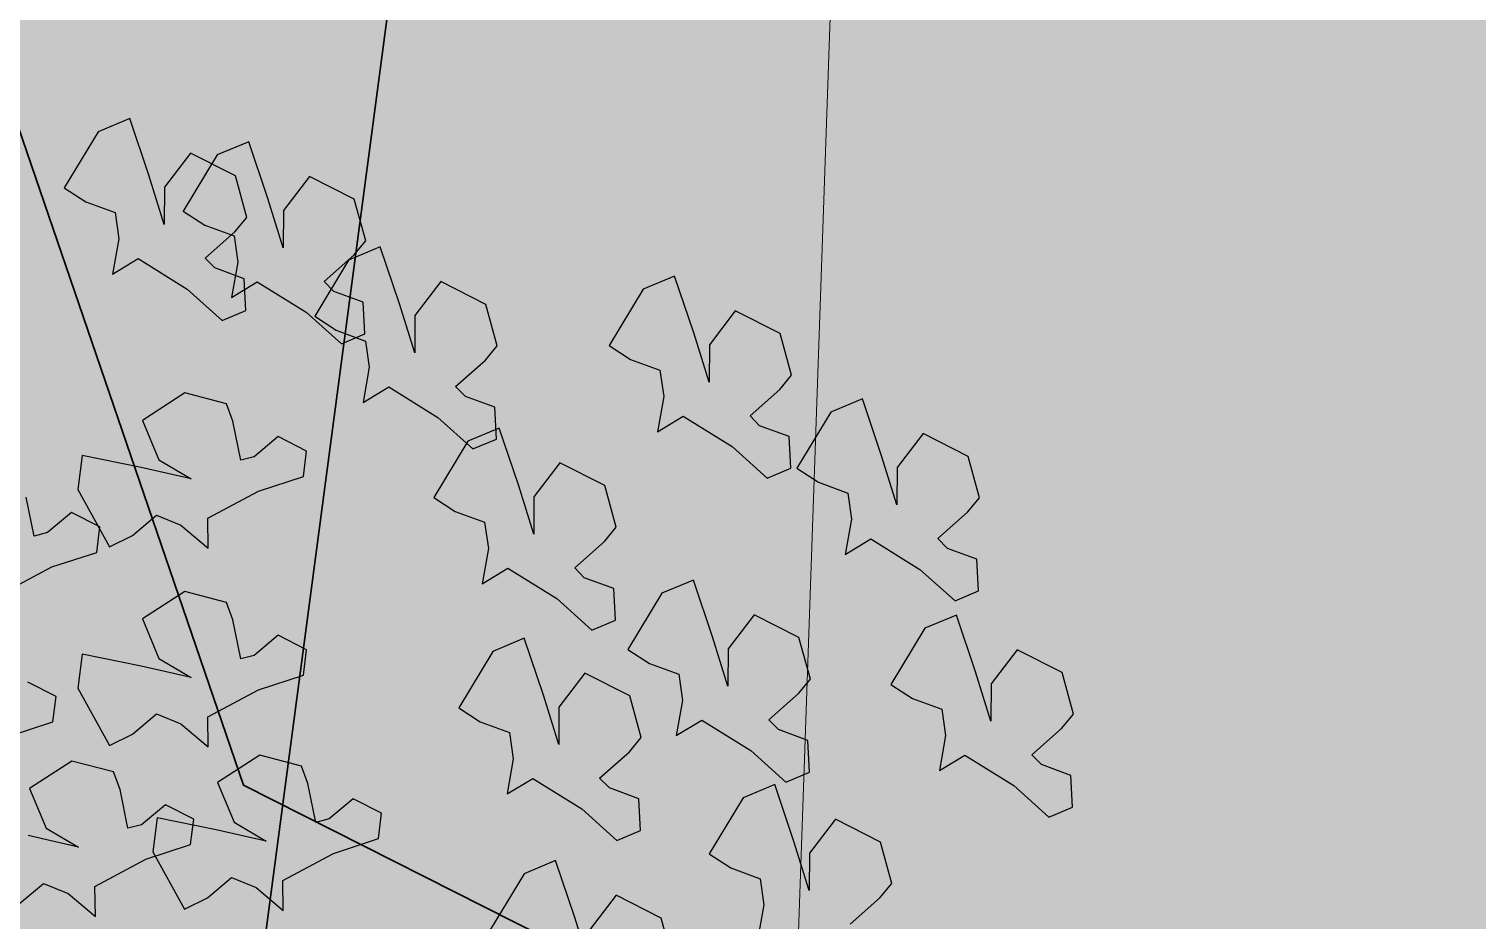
# Model space of a CAD drawing. Header units: millimetres. Extents: x -1042495 to -977915, y 3191218 to 3280168.
# Drawn here: x -1022805 to -1021661, y 3223373 to 3224077 of the extents above; entities that cross this region are included whole.
import ezdxf

# ---------------------------------------------------------------- set-up
doc = ezdxf.new("R2010")
doc.units = ezdxf.units.MM
doc.layers.get('0').update_dxf_attribs({"lineweight": 15})
for name, color, linetype in [('000 Привязки', 1, 'Continuous'), ('000 Штриховка', 7, 'Continuous'), ('A绿-TXT', 252, 'Continuous')]:
    doc.layers.add(name, color=color, linetype=linetype)
doc.layers.add('_ВК_В1', color=5, linetype='B1', lineweight=30)
doc.layers.add('_Кабель 0.4', color=1, linetype='g5_119_3', lineweight=30)
doc.layers.add('кустарники лиственные', color=7, linetype='Continuous', lineweight=20, true_color=0x455c00)
doc.linetypes.add('B1', pattern='A,12.5,-3,["В1",Standard,S=2,R=0,X=-2,Y=-1],-2.5', length=18)
doc.linetypes.add('g5_119_3', pattern='A,4,-1,[31,GUGK_2005.shx,S=0.1,R=0,X=0,Y=0],4,[31,GUGK_2005.shx,S=0.1,R=180,X=0,Y=0],-1', length=10)

# ---------------------------------------------------------------- blocks, each defined once
blk = doc.blocks.new('A$C6E9D230D')
at = {"layer": 'A绿-TXT', "color": 254, "true_color": 0xfeeab9}
for p, q in [((1746.3, 1251.9), (1771.8, 1204.3)), ((1457.1, 1234.6), (1475.9, 1212.1)), ((1613.3, 1245.3), (1627, 1203.4)), ((1510, 1179.5), (1520.7, 1226.5)), ((1564.7, 1225.1), (1527.7, 1209.6)), ((1590.4, 1185.6), (1564.7, 1225.1)), ((1650.7, 1200.4), (1664.2, 1226.9)), ((1800.7, 1220.9), (1837.1, 1228.3)), ((1803.9, 1208.4), (1800.7, 1220.9)), ((1475.9, 1212.1), (1466.6, 1189.1)), ((1527.7, 1209.6), (1510, 1179.5)), ((1822.7, 1185.9), (1803.9, 1208.4)), ((1627, 1203.4), (1650.7, 1200.4)), ((1771.8, 1204.3), (1785.5, 1162.4)), ((2126.4, 1192.8), (2113.2, 1172.7)), ((2178.8, 1161), (2126.4, 1192.8)), ((1466.6, 1189.1), (1445.1, 1163.6)), ((1580.2, 1146.7), (1590.4, 1185.6)), ((1658.5, 1180.1), (1604.8, 1150.5)), ((1690.2, 1176.1), (1658.5, 1180.1)), ((1844.2, 1180.1), (1790.5, 1150.5)), ((1809.2, 1159.4), (1822.7, 1185.9)), ((1876, 1176.1), (1844.2, 1180.1)), ((1679.2, 1121), (1690.2, 1176.1)), ((1864.9, 1121), (1876, 1176.1)), ((2113.2, 1172.7), (2103.1, 1145.2)), ((1445.1, 1163.6), (1473.1, 1164.1)), ((1473.1, 1164.1), (1498.5, 1116.6)), ((1785.5, 1162.4), (1809.2, 1159.4)), ((2191.2, 1131.6), (2178.8, 1161)), ((1527.5, 1133.2), (1563.9, 1140.6)), ((1563.9, 1140.6), (1580.2, 1146.7)), ((1604.8, 1150.5), (1615.6, 1129.1)), ((1790.5, 1150.5), (1801.3, 1129.1)), ((2078.6, 1141.8), (2045.7, 1147.5)), ((2045.7, 1147.5), (2060.2, 1123.6)), ((2103.1, 1145.2), (2078.6, 1141.8)), ((1530.7, 1120.7), (1527.5, 1133.2)), ((1615.6, 1129.1), (1634.4, 1106.6)), ((1801.3, 1129.1), (1820.1, 1106.6)), ((2060.2, 1123.6), (2031.7, 1077.8)), ((2138, 1113.6), (2191.2, 1131.6)), ((1498.5, 1116.6), (1512.2, 1074.7)), ((1549.5, 1098.2), (1530.7, 1120.7)), ((1668.5, 1074.1), (1679.2, 1121)), ((1723.2, 1119.6), (1686.2, 1104.2)), ((1748.9, 1080.1), (1723.2, 1119.6)), ((1854.3, 1074.1), (1864.9, 1121)), ((1908.9, 1119.6), (1871.9, 1104.2)), ((1934.6, 1080.1), (1908.9, 1119.6)), ((2092, 1099.3), (2138, 1113.6)), ((1505.5, 1110), (1451.8, 1080.4)), ((1537.3, 1106), (1505.5, 1110)), ((1526.2, 1050.9), (1537.3, 1106)), ((1535.9, 1071.7), (1549.5, 1098.2)), ((1634.4, 1106.6), (1625.1, 1083.7)), ((1686.2, 1104.2), (1668.5, 1074.1)), ((1820.1, 1106.6), (1810.8, 1083.7)), ((1871.9, 1104.2), (1854.3, 1074.1)), ((2126.9, 1099.1), (2092, 1099.3)), ((2158.7, 1074.8), (2126.9, 1099.1)), ((1625.1, 1083.7), (1603.6, 1058.1)), ((1810.8, 1083.7), (1789.4, 1058.1)), ((1451.8, 1080.4), (1462.6, 1059)), ((1512.2, 1074.7), (1535.9, 1071.7)), ((1738.7, 1041.2), (1748.9, 1080.1)), ((1924.4, 1041.2), (1934.6, 1080.1)), ((2031.7, 1077.8), (2002.3, 1045)), ((2104.5, 1081.5), (2091.4, 1061.4)), ((2157, 1049.8), (2104.5, 1081.5)), ((2137.4, 1032.8), (2158.7, 1074.8)), ((1462.6, 1059), (1481.4, 1036.5)), ((1603.6, 1058.1), (1631.6, 1058.6)), ((1631.6, 1058.6), (1657, 1011.1)), ((1789.4, 1058.1), (1817.3, 1058.6)), ((1817.3, 1058.6), (1842.7, 1011.1)), ((2051.4, 1052), (2060.6, 1061.1)), ((2060.6, 1061.1), (2085.2, 1033.3)), ((2091.4, 1061.4), (2081.3, 1034)), ((1515.6, 1003.9), (1526.2, 1050.9)), ((1570.2, 1049.4), (1533.2, 1034)), ((1595.9, 1010), (1570.2, 1049.4)), ((2002.3, 1045), (2011.6, 1023)), ((2041.3, 1024.5), (2051.4, 1052)), ((2169.4, 1020.3), (2157, 1049.8)), ((1481.4, 1036.5), (1472.1, 1013.5)), ((1533.2, 1034), (1515.6, 1003.9)), ((1686, 1027.7), (1722.4, 1035.1)), ((1722.4, 1035.1), (1738.7, 1041.2)), ((1871.7, 1027.7), (1908.1, 1035.1)), ((1908.1, 1035.1), (1924.4, 1041.2)), ((2056.8, 1030.5), (2023.9, 1036.3)), ((2023.9, 1036.3), (2038.4, 1012.4)), ((2081.3, 1034), (2056.8, 1030.5)), ((2085.2, 1033.3), (2098.7, 1022.2)), ((2098.7, 1022.2), (2137.4, 1032.8)), ((1689.2, 1015.2), (1686, 1027.7)), ((1874.9, 1015.2), (1871.7, 1027.7)), ((2011.6, 1023), (2041.3, 1024.5)), ((2116.2, 1002.4), (2169.4, 1020.3)), ((1472.1, 1013.5), (1450.7, 988)), ((1585.7, 971.1), (1595.9, 1010)), ((1657, 1011.1), (1670.7, 969.2)), ((1708, 992.7), (1689.2, 1015.2)), ((1842.7, 1011.1), (1856.5, 969.2)), ((1893.7, 992.7), (1874.9, 1015.2)), ((2038.4, 1012.4), (2009.9, 966.6)), ((2070.2, 988.1), (2116.2, 1002.4)), ((1450.7, 988), (1478.6, 988.5)), ((1478.6, 988.5), (1504, 941)), ((1694.4, 966.2), (1708, 992.7)), ((1880.2, 966.2), (1893.7, 992.7)), ((2105.1, 987.8), (2070.2, 988.1)), ((2136.9, 963.6), (2105.1, 987.8)), ((1533, 957.6), (1569.4, 965)), ((1569.4, 965), (1585.7, 971.1)), ((1670.7, 969.2), (1694.4, 966.2)), ((1856.5, 969.2), (1880.2, 966.2)), ((2009.9, 966.6), (1980.5, 933.7)), ((2115.6, 921.6), (2136.9, 963.6)), ((1536.2, 945.1), (1533, 957.6)), ((2006.2, 958.6), (1993.1, 938.5)), ((2058.7, 926.9), (2006.2, 958.6)), ((2029.5, 940.8), (2038.8, 949.8)), ((2038.8, 949.8), (2063.4, 922)), ((1504, 941), (1517.8, 899.1)), ((1555, 922.6), (1536.2, 945.1)), ((1993.1, 938.5), (1983, 911)), ((2019.4, 913.3), (2029.5, 940.8)), ((1541.5, 896.1), (1555, 922.6)), ((1980.5, 933.7), (1989.8, 911.7)), ((2071.1, 897.4), (2058.7, 926.9)), ((2063.4, 922), (2076.8, 910.9)), ((2076.8, 910.9), (2115.6, 921.6)), ((1958.5, 907.6), (1925.6, 913.4)), ((1925.6, 913.4), (1940.1, 889.4)), ((1983, 911), (1958.5, 907.6)), ((1989.8, 911.7), (2019.4, 913.3)), ((1517.8, 899.1), (1541.5, 896.1)), ((2017.9, 879.4), (2071.1, 897.4)), ((1940.1, 889.4), (1911.6, 843.6)), ((1971.9, 865.1), (2017.9, 879.4)), ((2006.8, 864.9), (1971.9, 865.1)), ((2038.6, 840.6), (2006.8, 864.9)), ((1836.8, 847.3), (1823.7, 827.3)), ((1889.3, 815.6), (1836.8, 847.3)), ((1911.6, 843.6), (1882.2, 810.8)), ((2017.3, 798.6), (2038.6, 840.6)), ((1823.7, 827.3), (1813.6, 799.8)), ((1931.2, 817.8), (1940.4, 826.9)), ((1940.4, 826.9), (1965.1, 799.1)), ((1640.2, 824), (1627.1, 803.9)), ((1692.7, 792.2), (1640.2, 824)), ((1901.7, 786.1), (1889.3, 815.6)), ((1921.1, 790.3), (1931.2, 817.8)), ((1627.1, 803.9), (1617, 776.4)), ((1789.1, 796.3), (1756.2, 802.1)), ((1756.2, 802.1), (1770.7, 778.2)), ((1813.6, 799.8), (1789.1, 796.3)), ((1882.2, 810.8), (1891.4, 788.8)), ((1965.1, 799.1), (1978.5, 788)), ((1485, 762.9), (1432.5, 794.7)), ((1705.1, 762.8), (1692.7, 792.2)), ((1848.5, 768.2), (1901.7, 786.1)), ((1891.4, 788.8), (1921.1, 790.3)), ((1978.5, 788), (2017.3, 798.6)), ((1592.4, 773), (1559.6, 778.7)), ((1559.6, 778.7), (1574, 754.8)), ((1617, 776.4), (1592.4, 773)), ((1770.7, 778.2), (1742.2, 732.4)), ((1497.4, 733.5), (1485, 762.9)), ((1651.9, 744.8), (1705.1, 762.8)), ((1802.5, 753.9), (1848.5, 768.2)), ((1574, 754.8), (1545.6, 709)), ((1605.8, 730.5), (1651.9, 744.8)), ((1837.4, 753.7), (1802.5, 753.9)), ((1869.2, 729.4), (1837.4, 753.7)), ((1444.2, 715.5), (1497.4, 733.5)), ((1742.2, 732.4), (1712.8, 699.6)), ((1640.8, 730.3), (1605.8, 730.5)), ((1672.6, 706), (1640.8, 730.3)), ((1847.9, 687.4), (1869.2, 729.4)), ((1398.2, 701.2), (1444.2, 715.5)), ((1545.6, 709), (1516.1, 676.2)), ((1651.3, 664), (1672.6, 706)), ((1751.7, 679.1), (1761.8, 706.6)), ((1761.8, 706.6), (1771, 715.6)), ((1771, 715.6), (1795.7, 687.8)), ((1464.9, 676.7), (1433.1, 701)), ((1565.2, 683.2), (1574.4, 692.3)), ((1574.4, 692.3), (1599.1, 664.5)), ((1712.8, 699.6), (1722, 677.5)), ((1555.1, 655.7), (1565.2, 683.2)), ((1722, 677.5), (1751.7, 679.1)), ((1795.7, 687.8), (1809.1, 676.7)), ((1809.1, 676.7), (1847.9, 687.4)), ((1978.9, 683.4), (1965.8, 663.3)), ((2031.4, 651.7), (1978.9, 683.4)), ((1443.6, 634.7), (1464.9, 676.7)), ((1516.1, 676.2), (1525.4, 654.2)), ((1599.1, 664.5), (1612.5, 653.4)), ((1612.5, 653.4), (1651.3, 664)), ((1694.8, 665.8), (1681.6, 645.7)), ((1747.2, 634.1), (1694.8, 665.8)), ((1965.8, 663.3), (1955.7, 635.9)), ((1525.4, 654.2), (1555.1, 655.7)), ((2043.8, 622.2), (2031.4, 651.7)), ((1681.6, 645.7), (1671.5, 618.3)), ((1931.1, 632.4), (1898.3, 638.2)), ((1898.3, 638.2), (1912.7, 614.3)), ((1404.8, 624.1), (1443.6, 634.7)), ((1759.6, 604.6), (1747.2, 634.1)), ((1955.7, 635.9), (1931.1, 632.4)), ((1647, 614.8), (1614.1, 620.6)), ((1614.1, 620.6), (1628.6, 596.7)), ((1671.5, 618.3), (1647, 614.8)), ((1912.7, 614.3), (1884.3, 568.5)), ((1990.6, 604.3), (2043.8, 622.2)), ((1628.6, 596.7), (1600.1, 550.9)), ((1706.4, 586.7), (1759.6, 604.6)), ((1944.5, 590), (1990.6, 604.3)), ((1503.5, 589.8), (1490.4, 569.7)), ((1556, 558), (1503.5, 589.8)), ((1660.4, 572.4), (1706.4, 586.7)), ((1979.5, 589.7), (1944.5, 590)), ((2011.3, 565.5), (1979.5, 589.7)), ((1490.4, 569.7), (1480.3, 542.2)), ((1695.3, 572.1), (1660.4, 572.4)), ((1727.1, 547.9), (1695.3, 572.1)), ((1568.4, 528.6), (1556, 558)), ((1884.3, 568.5), (1854.8, 535.7)), ((1990, 523.5), (2011.3, 565.5)), ((1455.8, 538.8), (1422.9, 544.6)), ((1480.3, 542.2), (1455.8, 538.8)), ((1600.1, 550.9), (1570.7, 518.1)), ((1705.8, 505.9), (1727.1, 547.9)), ((1893.8, 515.2), (1903.9, 542.7)), ((1903.9, 542.7), (1913.1, 551.7)), ((1913.1, 551.7), (1937.8, 523.9)), ((1515.2, 510.6), (1568.4, 528.6)), ((1619.8, 525.1), (1629, 534.1)), ((1629, 534.1), (1653.6, 506.3)), ((1854.8, 535.7), (1864.1, 513.6)), ((1570.7, 518.1), (1580, 496)), ((1609.6, 497.6), (1619.8, 525.1)), ((1864.1, 513.6), (1893.8, 515.2)), ((1937.8, 523.9), (1951.2, 512.8)), ((1951.2, 512.8), (1990, 523.5)), ((1469.2, 496.3), (1515.2, 510.6)), ((1653.6, 506.3), (1667, 495.2)), ((1667, 495.2), (1705.8, 505.9)), ((1864.2, 507.8), (1851, 487.7)), ((1916.6, 476.1), (1864.2, 507.8)), ((1504.1, 496.1), (1469.2, 496.3)), ((1535.9, 471.8), (1504.1, 496.1)), ((1580, 496), (1609.6, 497.6)), ((1851, 487.7), (1840.9, 460.3)), ((1929, 446.6), (1916.6, 476.1)), ((1514.6, 429.8), (1535.9, 471.8)), ((1816.4, 456.8), (1783.5, 462.6)), ((1783.5, 462.6), (1798, 438.7)), ((1437.7, 458.1), (1462.4, 430.3)), ((1840.9, 460.3), (1816.4, 456.8)), ((1798, 438.7), (1769.5, 392.9)), ((1875.8, 428.7), (1929, 446.6)), ((1462.4, 430.3), (1475.8, 419.2)), ((1475.8, 419.2), (1514.6, 429.8)), ((1662, 420), (1648.9, 399.9)), ((1714.5, 388.2), (1662, 420)), ((1829.8, 414.4), (1875.8, 428.7)), ((1864.7, 414.1), (1829.8, 414.4)), ((1896.5, 389.9), (1864.7, 414.1)), ((1648.9, 399.9), (1638.8, 372.4)), ((1769.5, 392.9), (1740.1, 360)), ((1726.9, 358.7), (1714.5, 388.2)), ((1875.2, 347.9), (1896.5, 389.9)), ((1614.3, 368.9), (1581.4, 374.7)), ((1581.4, 374.7), (1595.9, 350.8)), ((1638.8, 372.4), (1614.3, 368.9)), ((1779.1, 339.6), (1789.2, 367.1)), ((1789.2, 367.1), (1798.4, 376.1)), ((1798.4, 376.1), (1823, 348.3)), ((1673.7, 340.8), (1726.9, 358.7)), ((1740.1, 360), (1749.4, 338)), ((1595.9, 350.8), (1567.4, 305)), ((1627.7, 326.5), (1673.7, 340.8)), ((1749.4, 338), (1779.1, 339.6)), ((1823, 348.3), (1836.4, 337.2)), ((1836.4, 337.2), (1875.2, 347.9)), ((1662.6, 326.3), (1627.7, 326.5)), ((1694.4, 302), (1662.6, 326.3)), ((1567.4, 305), (1538, 272.2)), ((1673.1, 260), (1694.4, 302)), ((1587, 279.2), (1596.2, 288.3)), ((1596.2, 288.3), (1620.9, 260.4)), ((1538, 272.2), (1547.2, 250.2)), ((1576.9, 251.7), (1587, 279.2)), ((1620.9, 260.4), (1634.3, 249.4)), ((1634.3, 249.4), (1673.1, 260)), ((1547.2, 250.2), (1576.9, 251.7))]:
    blk.add_line(p, q, dxfattribs=at)

msp = doc.modelspace()

# ---------------------------------------------------------------- hatches: boundary and pattern name
at = {"layer": '000 Привязки', "true_color": 0x999b37}
h = msp.add_hatch(color=55, dxfattribs=at)
h.dxf.hatch_style = 1
edge = h.paths.add_edge_path()
edge.add_line((-993583.7, 3224703.4), (-995748.9, 3217927.5))
edge.add_line((-995748.9, 3217927.5), (-995463.1, 3217836.2))
edge.add_line((-995463.1, 3217836.2), (-995916.9, 3216416.2))
edge.add_arc((-1005336.6, 3205577.5), 14360, 36.37273, 49.00661, ccw=False)
edge.add_line((-993774.3, 3214093.5), (-991611.2, 3211415.6))
edge.add_line((-991611.2, 3211415.6), (-989700.5, 3215862.1))
edge.add_line((-989700.5, 3215862.1), (-985643, 3228982.2))
edge.add_line((-985643, 3228982.2), (-1025266.5, 3230354))
edge.add_line((-1025266.5, 3230354), (-1023687.3, 3222587.9))
edge.add_line((-1023687.3, 3222587.9), (-1023695.8, 3222326.6))
edge.add_arc((-1023962.5, 3209574.4), 12755, 56.17396, 88.80182, ccw=False)
edge.add_arc((-999698.4, 3269111.5), 51863.6, 250.67409, 251.01288)
edge.add_line((-1016572.5, 3220069.7), (-1016115.2, 3221500.7))
edge.add_line((-1016115.2, 3221500.7), (-1015829.4, 3221409.4))
edge.add_line((-1015829.4, 3221409.4), (-1015220.7, 3223314.5))
edge.add_arc((-1016363.7, 3223679.7), 1200, 342.2789, 448.0173)
edge.add_line((-1016322.2, 3224879), (-1017141, 3224907.4))
edge.add_line((-1017141, 3224907.4), (-1017210.2, 3222908.6))
edge.add_line((-1017210.2, 3222908.6), (-1022207.2, 3223081.6))
edge.add_line((-1022207.2, 3223081.6), (-1022172.6, 3224081))
edge.add_line((-1022172.6, 3224081), (-1021999.6, 3229078))
edge.add_line((-1021999.6, 3229078), (-1017002.6, 3228905))
edge.add_line((-1017002.6, 3228905), (-1017071.8, 3226906.1))
edge.add_line((-1017071.8, 3226906.1), (-1015689.8, 3226858.3))
edge.add_arc((-1015648.2, 3228057.6), 1200, 268.0173, 340.1155)
edge.add_arc((-1013391.3, 3227241.3), 1200, 88.0173, 160.1155, ccw=False)
edge.add_line((-1013349.8, 3228440.5), (-995786.8, 3227832.5))
edge.add_arc((-995869.8, 3225434), 2400, -17.7211, 88.0173, ccw=False)
at = {"layer": '000 Штриховка', "true_color": 0xcd6928}
h = msp.add_hatch(color=32, dxfattribs=at)
h.dxf.hatch_style = 1
h.paths.add_polyline_path([(-1021999.6, 3229078), (-1017002.6, 3228905), (-1017210.2, 3222908.6), (-1022207.2, 3223081.6)])

# ---------------------------------------------------------------- linework, layer by layer
msp.add_lwpolyline([(-1021999.6, 3229078), (-1017002.6, 3228905), (-1017210.2, 3222908.6), (-1022207.2, 3223081.6)], close=True)
msp.add_lwpolyline([(-1021999.6, 3229078), (-1017002.6, 3228905), (-1017210.2, 3222908.6), (-1022207.2, 3223081.6)], close=True)
at = {"layer": '_ВК_В1', "linetype": 'B1'}
msp.add_lwpolyline([(-1023759.3, 3227434), (-1022369, 3225243.1), (-1024258.7, 3210987.6)], dxfattribs=at)
at = {"layer": '_Кабель 0.4'}
msp.add_lwpolyline([(-1024489.8, 3228897.2), (-1022635.9, 3223479.2), (-1017241.8, 3220754.7), (-1017363.2, 3219237), (-1012269.5, 3210203.3), (-1008991.4, 3209127.9)], dxfattribs=at)

# ---------------------------------------------------------------- block references
at = {"layer": 'кустарники лиственные', "xscale": 0.8449588223999995, "yscale": 0.8449588223999995, "zscale": 0.8449588223999995, "rotation": 90}
msp.add_blockref('A$C6E9D230D', (-1021769.6, 3222154.4), dxfattribs=at)

doc.saveas('drawing.dxf')
